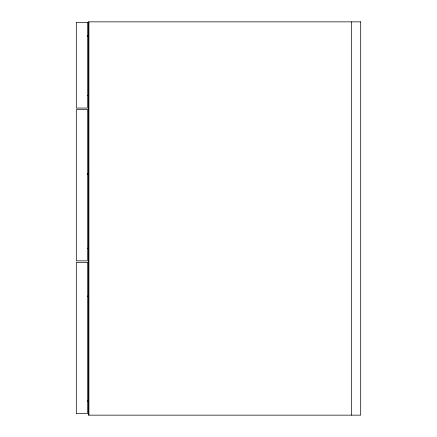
<?xml version="1.0" encoding="UTF-8"?>
<svg xmlns="http://www.w3.org/2000/svg" width="437" height="437" viewBox="0 0 437 437"><rect width="100%" height="100%" fill="white"/><g stroke="black" fill="none" stroke-linecap="round" stroke-linejoin="round"><path stroke-width="0.66" d="M87.4 35.971L88.76 35.971M87.4 36.473L88.76 36.473M87.4 95.468L88.76 95.468M87.4 173.626L88.76 173.626M87.4 174.128L88.76 174.128M87.4 248.249L88.76 248.249M87.4 296.149L88.76 296.149M87.4 296.657L88.76 296.657M87.4 401.029L88.76 401.029M351.616 21.85L351.616 415.15M88.913 21.85L88.913 415.15M360.694 21.85L88.411 21.85L88.411 415.15L360.694 415.15L360.694 21.85M87.4 22.353L76.306 22.353L76.306 108.076L87.4 108.076L87.4 22.353M87.4 109.589L76.306 109.589L76.306 260.856L87.4 260.856L87.4 109.589M87.4 262.369L76.306 262.369L76.306 413.637L87.4 413.637L87.4 262.369"/></g></svg>
